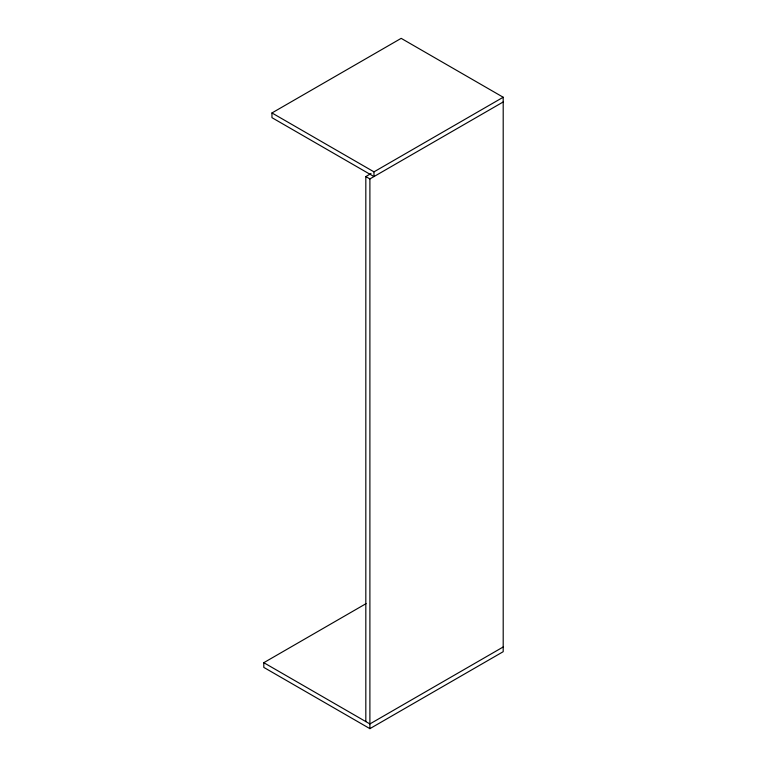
<?xml version="1.0" encoding="UTF-8"?>
<svg xmlns="http://www.w3.org/2000/svg" width="767" height="767" viewBox="0 0 767 767"><rect width="100%" height="100%" fill="white"/><g stroke="black" fill="none" stroke-linecap="round" stroke-linejoin="round"><path stroke-width="1.15" d="M503.2 97.246L373.98 171.856L373.98 176.563L271.959 117.667L271.959 112.95L401.179 38.35L503.2 97.246L503.2 651.691L369.895 728.65L263.8 667.395L263.8 662.688L366.099 603.619M365.821 721.584L365.821 176.563L370.988 173.582M365.821 176.563L369.895 178.922L503.2 101.963M503.2 646.974L369.895 723.943L263.8 662.688M271.959 112.95L373.98 171.856M369.895 178.922L369.895 728.65"/></g></svg>
